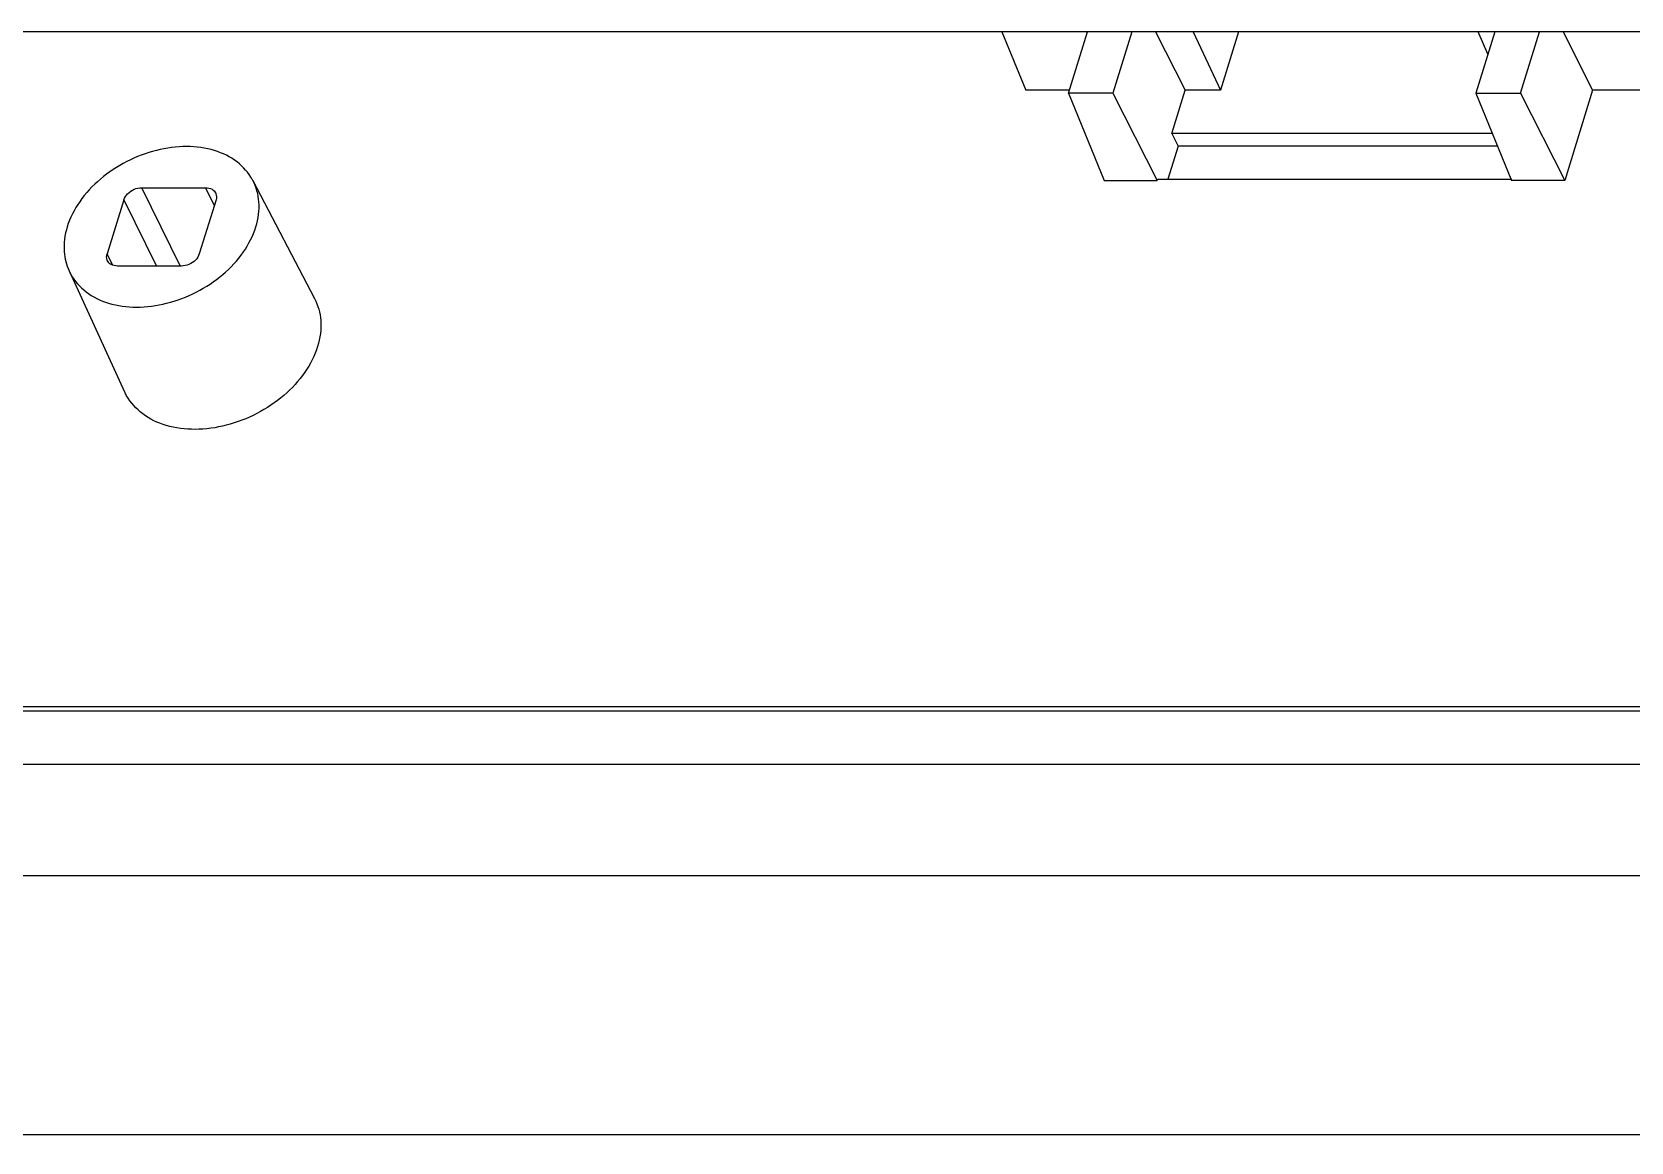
# Model space of a CAD drawing. Extents: x 3002 to 3805, y -1490 to -963.
# Drawn here: x 3159.14 to 3200.71, y -1458.2 to -1429.36 of the extents above; entities that cross this region are included whole.
import ezdxf

# ---------------------------------------------------------------- set-up
doc = ezdxf.new("R2010")
doc.units = 0
doc.header["$LTSCALE"] = 30.734
doc.layers.get('0').update_dxf_attribs({"linetype": 'CONTINUOUS'})
doc.layers.add('6', color=7, linetype='CONTINUOUS')
doc.layers.add('dim', color=3, linetype='CONTINUOUS', lineweight=9)
doc.styles.get("Standard").update_dxf_attribs({"font": 'txt', "width": 0.8})
doc.dimstyles.get("Standard").update_dxf_attribs({"dimtxt": 0.15625, "dimasz": 0.1875, "dimexe": 0.18, "dimexo": 0.0625, "dimgap": 0.09, "dimtad": 0, "dimtih": 1, "dimtoh": 1, "dimdsep": 46, "dimtxsty": 'Standard', "dimcen": 0.09, "dimadec": 0, "dimazin": 0, "dimtp": 0.01, "dimtm": 0.01, "dimtfac": 1, "dimtofl": 0, "dimtmove": 0, "dimatfit": 3, "dimfxl": 1, "dimtolj": 1, "dimarcsym": 0})

msp = doc.modelspace()

# ---------------------------------------------------------------- linework, layer by layer
at = {"color": 7, "linetype": 'Continuous'}
msp.add_line((3229.57, -1429.357), (3056.029, -1429.357), dxfattribs=at)
at = {"layer": '6', "color": 7, "linetype": 'Continuous'}
for p, q in [((3184.36, -1429.357), (3184.977, -1430.87)), ((3186.088, -1430.948), (3186.58, -1429.357)), ((3187.737, -1429.357), (3187.245, -1430.948)), ((3188.355, -1429.357), (3189.122, -1430.87)), ((3189.333, -1429.357), (3190.043, -1430.87)), ((3190.51, -1429.357), (3190.043, -1430.87)), ((3197.172, -1429.357), (3196.681, -1430.948)), ((3196.994, -1429.933), (3196.739, -1429.357)), ((3197.837, -1430.948), (3198.329, -1429.357)), ((3198.947, -1429.357), (3199.714, -1430.87)), ((3186.088, -1430.87), (3184.977, -1430.87)), ((3187.245, -1430.948), (3186.088, -1430.948)), ((3186.088, -1430.948), (3187.014, -1433.22)), ((3187.245, -1430.948), (3188.395, -1433.22)), ((3188.774, -1431.996), (3189.122, -1430.87)), ((3190.043, -1430.87), (3189.122, -1430.87)), ((3196.681, -1430.948), (3197.837, -1430.948)), ((3196.681, -1430.948), (3197.606, -1433.22)), ((3197.837, -1430.948), (3198.988, -1433.22)), ((3199.714, -1430.87), (3198.988, -1433.22)), ((3202.477, -1430.87), (3199.714, -1430.87)), ((3197.107, -1431.996), (3188.774, -1431.996)), ((3188.774, -1431.996), (3188.938, -1432.321)), ((3188.938, -1432.321), (3188.671, -1433.184)), ((3197.24, -1432.321), (3188.938, -1432.321)), ((3164.887, -1433.216), (3166.49, -1436.284)), ((3187.014, -1433.22), (3188.395, -1433.22)), ((3188.395, -1433.22), (3188.406, -1433.184)), ((3188.406, -1433.184), (3197.617, -1433.184)), ((3198.988, -1433.22), (3197.606, -1433.22)), ((3161.998, -1433.402), (3163.656, -1433.402)), ((3163.003, -1435.45), (3161.998, -1433.402)), ((3163.656, -1433.402), (3163.882, -1433.862)), ((3161.533, -1433.715), (3161.097, -1435.125)), ((3161.533, -1433.715), (3162.378, -1435.438)), ((3163.928, -1433.715), (3163.492, -1435.125)), ((3161.235, -1435.405), (3161.097, -1435.125)), ((3160.107, -1435.562), (3161.553, -1438.707)), ((3163.027, -1435.438), (3161.369, -1435.438)), ((3066.22, -1446.887), (3239.963, -1446.887)), ((3239.63, -1447.007), (3065.485, -1447.007)), ((3065.37, -1448.378), (3238.898, -1448.378)), ((3240.252, -1451.281), (3067.193, -1451.281)), ((3072.461, -1458.006), (3243.225, -1458.006))]:
    msp.add_line(p, q, dxfattribs=at)
for points, start_tangent, end_tangent in [([(3164.887, -1433.215), (3164.872, -1433.189), (3164.476, -1432.733), (3163.89, -1432.439), (3163.167, -1432.334), (3162.379, -1432.433), (3161.609, -1432.724), (3160.922, -1433.181), (3160.385, -1433.767), (3160.06, -1434.42)], (-0.462579, 0.886578), (-0.295247, -0.955421)), ([(3164.965, -1434.42), (3165.044, -1433.77), (3164.887, -1433.215)], (0.295247, 0.955421), (-0.462579, 0.886578)), ([(3161.533, -1433.715), (3161.631, -1433.558), (3161.8, -1433.444), (3161.998, -1433.402)], (0.295247, 0.955421), (1, 0)), ([(3163.656, -1433.402), (3163.828, -1433.444), (3163.918, -1433.539)], (1, 0), (0.447132, -0.894468)), ([(3163.918, -1433.539), (3163.926, -1433.558), (3163.928, -1433.715)], (0.447132, -0.894468), (-0.295247, -0.955421)), ([(3160.06, -1434.42), (3159.981, -1435.07), (3160.108, -1435.563)], (-0.295247, -0.955421), (0.41695, -0.908929)), ([(3160.108, -1435.563), (3160.152, -1435.652), (3160.549, -1436.107), (3161.134, -1436.402), (3161.858, -1436.506), (3162.645, -1436.407), (3163.416, -1436.116), (3164.102, -1435.659), (3164.64, -1435.073), (3164.965, -1434.42)], (0.41695, -0.908929), (0.295247, 0.955421)), ([(3161.106, -1435.301), (3161.098, -1435.282), (3161.097, -1435.125)], (-0.447132, 0.894468), (0.295247, 0.955421)), ([(3161.369, -1435.438), (3161.197, -1435.396), (3161.106, -1435.301)], (-1, 0), (-0.447132, 0.894468)), ([(3163.492, -1435.125), (3163.394, -1435.282), (3163.225, -1435.396), (3163.027, -1435.438)], (-0.295247, -0.955421), (-1, 0)), ([(3166.49, -1436.284), (3166.651, -1436.854), (3166.57, -1437.528)], (0.462453, -0.886644), (-0.295247, -0.955421)), ([(3166.57, -1437.528), (3166.237, -1438.2), (3165.689, -1438.8), (3164.989, -1439.27), (3164.196, -1439.575), (3163.382, -1439.682), (3162.632, -1439.58), (3162.022, -1439.28), (3161.605, -1438.808), (3161.554, -1438.708)], (-0.295247, -0.955421), (-0.416869, 0.908967))]:
    msp.add_spline(points, degree=3, dxfattribs=dict(at, start_tangent=start_tangent, end_tangent=end_tangent))

# ---------------------------------------------------------------- leaders
at = {"layer": 'dim', "color": 4}
msp.add_leader([(3179.696, -1463.107), (3026.039, -1438.15)], dimstyle='Standard', override={"dimasz": 1.5, "dimexe": 10.0584, "dimexo": 3.4925, "dimdec": 4, "dimzin": 0, "dimcen": 5.0292, "dimtp": 0, "dimtm": 0, "dimtdec": 4, "dimldrblk": 'Dot', "dimtzin": 0}, dxfattribs=at)

doc.saveas('drawing.dxf')
